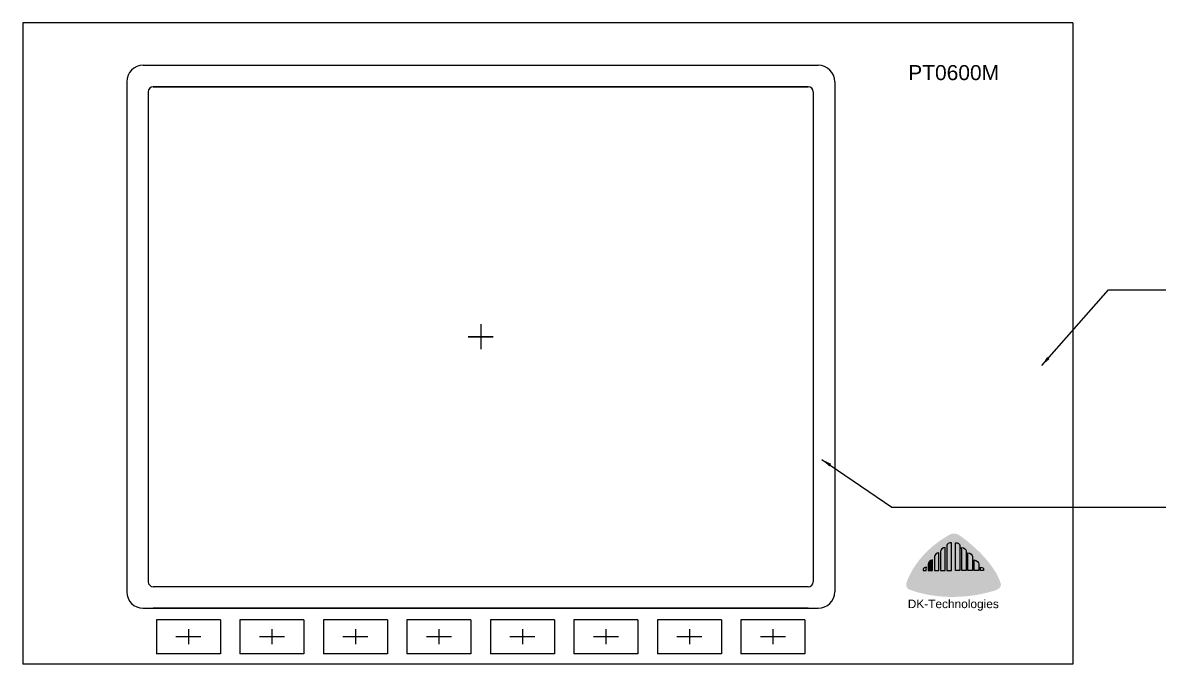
# Model space of a CAD drawing. Header units: millimetres. Extents: x 35 to 553, y -42 to 370.
# Drawn here: x 79.6 to 306.7, y 241.2 to 369.6 of the extents above; entities that cross this region are included whole.
import ezdxf

# ---------------------------------------------------------------- set-up
doc = ezdxf.new("R2010")
doc.units = ezdxf.units.MM
for name, color, linetype in [('Forplade', 4, 'Continuous'), ('LOGO_LARGE_IMAGE', 1, 'Continuous'), ('MSD200C', 4, 'Continuous'), ('ramme', 4, 'Continuous')]:
    doc.layers.add(name, color=color, linetype=linetype)
doc.styles.add('DK-Audio', font='ARIAL.TTF')
doc.dimstyles.new('DK-audio', dxfattribs={"dimtxt": 4, "dimasz": 2, "dimexe": 0.18, "dimexo": 0.0625, "dimgap": 1, "dimtad": 2, "dimdec": 1, "dimzin": 0, "dimdsep": 46, "dimtxsty": 'Standard', "dimcen": 5, "dimadec": 1, "dimazin": 0, "dimtfac": 1, "dimtdec": 1, "dimtofl": 0, "dimtmove": 2, "dimatfit": 3, "dimfxl": 0, "dimtolj": 1, "dimtzin": 0, "dimarcsym": 0})

msp = doc.modelspace()

# ---------------------------------------------------------------- hatches: boundary and pattern name
at = {"linetype": 'Continuous', "lineweight": 0}
h = msp.add_hatch(color=0, dxfattribs=at)
edge = h.paths.add_edge_path()
edge.add_spline(control_points=[(263.19, 263.9), (263.19, 264.22), (263.59, 264.6), (264.09, 264.59), (264.09, 264.59), (264.08, 264.02), (264.08, 264.02), (264.08, 264.02), (264.08, 260.03), (264.08, 260.03), (264.08, 260.03), (263.19, 260.03), (263.19, 260.03), (263.19, 260.03), (263.19, 263.9), (263.19, 263.9)], knot_values=[0, 0, 0, 0, 1, 1, 1, 2, 2, 2, 3, 3, 3, 4, 4, 4, 5, 5, 5, 5], degree=3, periodic=0)
edge = h.paths.add_edge_path()
edge.add_spline(control_points=[(264.45, 265.01), (264.45, 265.31), (264.85, 265.55), (265.35, 265.55), (265.35, 265.55), (265.34, 265.01), (265.34, 265.01), (265.34, 265.01), (265.34, 260.03), (265.34, 260.03), (265.34, 260.03), (264.45, 260.03), (264.45, 260.03), (264.45, 260.03), (264.45, 265.01), (264.45, 265.01)], knot_values=[0, 0, 0, 0, 1, 1, 1, 2, 2, 2, 3, 3, 3, 4, 4, 4, 5, 5, 5, 5], degree=3, periodic=0)
edge = h.paths.add_edge_path()
edge.add_spline(control_points=[(267.03, 265.01), (267.03, 265.31), (266.63, 265.55), (266.13, 265.55), (266.13, 265.55), (266.14, 265.01), (266.14, 265.01), (266.14, 265.01), (266.14, 260.03), (266.14, 260.03), (266.14, 260.03), (267.03, 260.03), (267.03, 260.03), (267.03, 260.03), (267.03, 265.01), (267.03, 265.01)], knot_values=[0, 0, 0, 0, 1, 1, 1, 2, 2, 2, 3, 3, 3, 4, 4, 4, 5, 5, 5, 5], degree=3, periodic=0)
edge = h.paths.add_edge_path()
edge.add_spline(control_points=[(268.29, 263.9), (268.29, 264.22), (267.89, 264.6), (267.39, 264.59), (267.39, 264.59), (267.4, 264.02), (267.4, 264.02), (267.4, 264.02), (267.4, 260.03), (267.4, 260.03), (267.4, 260.03), (268.29, 260.03), (268.29, 260.03), (268.29, 260.03), (268.29, 263.9), (268.29, 263.9)], knot_values=[0, 0, 0, 0, 1, 1, 1, 2, 2, 2, 3, 3, 3, 4, 4, 4, 5, 5, 5, 5], degree=3, periodic=0)
edge = h.paths.add_edge_path()
edge.add_spline(control_points=[(269.55, 262.78), (269.55, 263.1), (269.14, 263.54), (268.65, 263.54), (268.65, 263.54), (268.65, 262.84), (268.65, 262.84), (268.65, 262.84), (268.65, 260.03), (268.65, 260.03), (268.65, 260.03), (269.55, 260.03), (269.55, 260.03), (269.55, 260.03), (269.55, 262.78), (269.55, 262.78)], knot_values=[0, 0, 0, 0, 1, 1, 1, 2, 2, 2, 3, 3, 3, 4, 4, 4, 5, 5, 5, 5], degree=3, periodic=0)
edge = h.paths.add_edge_path()
edge.add_spline(control_points=[(270.8, 261.26), (270.8, 261.55), (270.4, 262.13), (269.9, 262.13), (269.9, 262.13), (269.91, 261.3), (269.91, 261.3), (269.91, 261.3), (269.91, 260.03), (269.91, 260.03), (269.91, 260.03), (270.8, 260.03), (270.8, 260.03), (270.8, 260.03), (270.8, 261.26), (270.8, 261.26)], knot_values=[0, 0, 0, 0, 1, 1, 1, 2, 2, 2, 3, 3, 3, 4, 4, 4, 5, 5, 5, 5], degree=3, periodic=0)
edge = h.paths.add_edge_path()
edge.add_spline(control_points=[(271.78, 260.23), (271.78, 260.44), (271.5, 260.67), (271.15, 260.67), (271.15, 260.67), (271.16, 260.24), (271.16, 260.24), (271.16, 260.24), (271.16, 260.03), (271.16, 260.03), (271.16, 260.03), (271.78, 260.03), (271.78, 260.03), (271.78, 260.03), (271.78, 260.23), (271.78, 260.23)], knot_values=[0, 0, 0, 0, 1, 1, 1, 2, 2, 2, 3, 3, 3, 4, 4, 4, 5, 5, 5, 5], degree=3, periodic=0)
edge = h.paths.add_edge_path()
edge.add_spline(control_points=[(259.7, 260.23), (259.7, 260.44), (259.98, 260.67), (260.33, 260.67), (260.33, 260.67), (260.32, 260.24), (260.32, 260.24), (260.32, 260.24), (260.32, 260.03), (260.32, 260.03), (260.32, 260.03), (259.7, 260.03), (259.7, 260.03), (259.7, 260.03), (259.7, 260.23), (259.7, 260.23)], knot_values=[0, 0, 0, 0, 1, 1, 1, 2, 2, 2, 3, 3, 3, 4, 4, 4, 5, 5, 5, 5], degree=3, periodic=0)
h = msp.add_hatch(color=0, dxfattribs=at)
edge = h.paths.add_edge_path()
edge.add_spline(control_points=[(261.93, 262.78), (261.93, 263.1), (262.34, 263.54), (262.83, 263.54), (262.83, 263.54), (262.83, 262.84), (262.83, 262.84), (262.83, 262.84), (262.83, 260.03), (262.83, 260.03), (262.83, 260.03), (261.93, 260.03), (261.93, 260.03), (261.93, 260.03), (261.93, 262.78), (261.93, 262.78)], knot_values=[0, 0, 0, 0, 1, 1, 1, 2, 2, 2, 3, 3, 3, 4, 4, 4, 5, 5, 5, 5], degree=3, periodic=0)
h = msp.add_hatch(color=0, dxfattribs=at)
edge = h.paths.add_edge_path()
edge.add_spline(control_points=[(260.68, 261.26), (260.68, 261.55), (261.08, 262.13), (261.58, 262.13), (261.58, 262.13), (261.57, 261.3), (261.57, 261.3), (261.57, 261.3), (261.57, 260.03), (261.57, 260.03), (261.57, 260.03), (260.68, 260.03), (260.68, 260.03), (260.68, 260.03), (260.68, 261.26), (260.68, 261.26)], knot_values=[0, 0, 0, 0, 1, 1, 1, 2, 2, 2, 3, 3, 3, 4, 4, 4, 5, 5, 5, 5], degree=3, periodic=0)
at = {"layer": 'LOGO_LARGE_IMAGE', "lineweight": 0}
h = msp.add_hatch(color=1, dxfattribs=at)
h.dxf.hatch_style = 2
edge = h.paths.add_edge_path()
edge.add_spline(control_points=[(264.75, 267.02), (264.75, 267.02), (258.9, 264.07), (256.47, 257.93), (255.88, 256.42), (257.04, 256.16), (257.04, 256.16), (257.04, 256.16), (264.24, 253.05), (273.92, 255.96), (275.89, 256.55), (275.07, 257.77), (275.07, 257.77), (275.07, 257.77), (274, 261.91), (267.07, 266.97), (265.81, 267.88), (264.75, 267.02), (264.75, 267.02)], knot_values=[0, 0, 0, 0, 1, 1, 1, 2, 2, 2, 3, 3, 3, 4, 4, 4, 5, 5, 5, 6, 6, 6, 6], degree=3, periodic=0)
h = msp.add_hatch(color=0, dxfattribs=at)
h.dxf.hatch_style = 2
edge = h.paths.add_edge_path()
edge.add_spline(control_points=[(259.89, 258.35), (259.02, 258.35), (259.02, 259.25), (259.02, 259.25), (259.02, 259.25), (264.38, 259.25), (264.38, 259.25), (264.38, 259.25), (265.35, 259.22), (265.35, 258.13), (265.35, 257.16), (264.68, 256.92), (264.38, 256.92), (264.09, 256.92), (258.05, 256.92), (258.05, 256.92), (258.05, 256.92), (258.03, 257.79), (258.99, 257.79), (258.99, 257.79), (264.29, 257.79), (264.29, 257.79), (264.29, 257.79), (264.51, 257.83), (264.51, 258.13), (264.51, 258.34), (264.26, 258.37), (264.26, 258.37), (264.26, 258.37), (260.44, 258.35), (259.89, 258.35)], knot_values=[0, 0, 0, 0, 1, 1, 1, 2, 2, 2, 3, 3, 3, 4, 4, 4, 5, 5, 5, 6, 6, 6, 7, 7, 7, 8, 8, 8, 9, 9, 9, 10, 10, 10, 10], degree=3, periodic=0)
h = msp.add_hatch(color=0, dxfattribs=at)
h.dxf.hatch_style = 2
edge = h.paths.add_edge_path()
edge.add_spline(control_points=[(266.17, 259.26), (266.17, 259.26), (266.17, 256.93), (266.17, 256.93), (266.17, 256.93), (267.04, 256.93), (267.04, 256.93), (267.04, 256.93), (267.04, 257.11), (267.04, 257.11), (267.04, 257.11), (267.02, 257.26), (267.19, 257.32), (267.26, 257.35), (267.48, 257.33), (267.48, 257.33), (267.48, 257.33), (273.52, 256.93), (273.52, 256.93), (273.52, 256.93), (273.29, 257.58), (272.73, 257.73), (272.52, 257.79), (270.53, 257.85), (269.26, 257.96), (268.32, 258.04), (267.36, 258.04), (269.26, 258.18), (270.5, 258.28), (271.55, 258.36), (271.73, 258.38), (272.27, 258.44), (272.53, 259.27), (272.53, 259.27), (272.53, 259.27), (267.49, 258.85), (267.49, 258.85), (267.49, 258.85), (267.28, 258.82), (267.22, 258.84), (267.02, 258.9), (267.04, 259.09), (267.04, 259.09), (267.04, 259.09), (267.04, 259.26), (267.04, 259.26), (267.04, 259.26), (266.17, 259.26), (266.17, 259.26)], knot_values=[0, 0, 0, 0, 1, 1, 1, 2, 2, 2, 3, 3, 3, 4, 4, 4, 5, 5, 5, 6, 6, 6, 7, 7, 7, 8, 8, 8, 9, 9, 9, 10, 10, 10, 11, 11, 11, 12, 12, 12, 13, 13, 13, 14, 14, 14, 15, 15, 15, 16, 16, 16, 16], degree=3, periodic=0)

# ---------------------------------------------------------------- linework, layer by layer
at = {"layer": 'LOGO_LARGE_IMAGE', "color": 0, "lineweight": 0}
for points in [[(261.93, 262.78), (261.93, 263.1), (262.34, 263.54), (262.83, 263.54), (262.83, 263.54), (262.83, 262.84), (262.83, 262.84), (262.83, 262.84), (262.83, 260.03), (262.83, 260.03), (262.83, 260.03), (261.93, 260.03), (261.93, 260.03), (261.93, 260.03), (261.93, 262.78), (261.93, 262.78)], [(263.19, 263.9), (263.19, 264.22), (263.59, 264.6), (264.09, 264.59), (264.09, 264.59), (264.08, 264.02), (264.08, 264.02), (264.08, 264.02), (264.08, 260.03), (264.08, 260.03), (264.08, 260.03), (263.19, 260.03), (263.19, 260.03), (263.19, 260.03), (263.19, 263.9), (263.19, 263.9)], [(264.45, 265.01), (264.45, 265.31), (264.85, 265.55), (265.35, 265.55), (265.35, 265.55), (265.34, 265.01), (265.34, 265.01), (265.34, 265.01), (265.34, 260.03), (265.34, 260.03), (265.34, 260.03), (264.45, 260.03), (264.45, 260.03), (264.45, 260.03), (264.45, 265.01), (264.45, 265.01)], [(267.03, 265.01), (267.03, 265.31), (266.63, 265.55), (266.13, 265.55), (266.13, 265.55), (266.14, 265.01), (266.14, 265.01), (266.14, 265.01), (266.14, 260.03), (266.14, 260.03), (266.14, 260.03), (267.03, 260.03), (267.03, 260.03), (267.03, 260.03), (267.03, 265.01), (267.03, 265.01)], [(268.29, 263.9), (268.29, 264.22), (267.89, 264.6), (267.39, 264.59), (267.39, 264.59), (267.4, 264.02), (267.4, 264.02), (267.4, 264.02), (267.4, 260.03), (267.4, 260.03), (267.4, 260.03), (268.29, 260.03), (268.29, 260.03), (268.29, 260.03), (268.29, 263.9), (268.29, 263.9)], [(269.55, 262.78), (269.55, 263.1), (269.14, 263.54), (268.65, 263.54), (268.65, 263.54), (268.65, 262.84), (268.65, 262.84), (268.65, 262.84), (268.65, 260.03), (268.65, 260.03), (268.65, 260.03), (269.55, 260.03), (269.55, 260.03), (269.55, 260.03), (269.55, 262.78), (269.55, 262.78)], [(260.68, 261.26), (260.68, 261.55), (261.08, 262.13), (261.58, 262.13), (261.58, 262.13), (261.57, 261.3), (261.57, 261.3), (261.57, 261.3), (261.57, 260.03), (261.57, 260.03), (261.57, 260.03), (260.68, 260.03), (260.68, 260.03), (260.68, 260.03), (260.68, 261.26), (260.68, 261.26)], [(270.8, 261.26), (270.8, 261.55), (270.4, 262.13), (269.9, 262.13), (269.9, 262.13), (269.91, 261.3), (269.91, 261.3), (269.91, 261.3), (269.91, 260.03), (269.91, 260.03), (269.91, 260.03), (270.8, 260.03), (270.8, 260.03), (270.8, 260.03), (270.8, 261.26), (270.8, 261.26)], [(259.7, 260.23), (259.7, 260.44), (259.98, 260.67), (260.33, 260.67), (260.33, 260.67), (260.32, 260.24), (260.32, 260.24), (260.32, 260.24), (260.32, 260.03), (260.32, 260.03), (260.32, 260.03), (259.7, 260.03), (259.7, 260.03), (259.7, 260.03), (259.7, 260.23), (259.7, 260.23)], [(271.78, 260.23), (271.78, 260.44), (271.5, 260.67), (271.15, 260.67), (271.15, 260.67), (271.16, 260.24), (271.16, 260.24), (271.16, 260.24), (271.16, 260.03), (271.16, 260.03), (271.16, 260.03), (271.78, 260.03), (271.78, 260.03), (271.78, 260.03), (271.78, 260.23), (271.78, 260.23)]]:
    msp.add_open_spline(points, degree=3, knots=[0, 0, 0, 0, 1, 1, 1, 2, 2, 2, 3, 3, 3, 4, 4, 4, 5, 5, 5, 5], dxfattribs=at)
at = {"layer": 'ramme', "color": 0, "ltscale": 0.1}
for p, q in [((289.6, 369.55), (79.6, 369.55)), ((79.6, 369.55), (79.6, 241.25)), ((289.6, 369.55), (289.6, 241.25)), ((103.7, 361.05), (238.7, 361.05)), ((100.4, 357.75), (100.4, 255.75)), ((236.7, 356.75), (105.7, 356.75)), ((105.7, 356.75), (236.7, 356.75)), ((242, 357.75), (242, 255.75)), ((104.7, 355.75), (104.7, 257.75)), ((237.7, 355.75), (237.7, 257.75)), ((237.7, 355.75), (237.7, 257.75)), ((171.2, 309.25), (171.2, 304.25)), ((168.7, 306.75), (173.7, 306.75)), ((173.7, 306.75), (168.7, 306.75)), ((236.7, 256.75), (105.7, 256.75)), ((103.7, 252.45), (238.7, 252.45)), ((236.7, 252.45), (105.7, 252.45)), ((106.35, 250.15), (106.35, 243.35)), ((119.15, 250.15), (106.35, 250.15)), ((119.15, 250.15), (119.15, 243.35)), ((123.05, 250.15), (123.05, 243.35)), ((135.85, 250.15), (123.05, 250.15)), ((135.85, 250.15), (135.85, 243.35)), ((139.75, 250.15), (139.75, 243.35)), ((139.75, 250.15), (139.75, 243.35)), ((152.55, 250.15), (139.75, 250.15)), ((152.55, 250.15), (152.55, 243.35)), ((156.45, 250.15), (156.45, 243.35)), ((169.25, 250.15), (156.45, 250.15)), ((169.25, 250.15), (169.25, 243.35)), ((173.15, 250.15), (173.15, 243.35)), ((173.15, 250.15), (173.15, 243.35)), ((173.15, 250.15), (173.15, 243.35)), ((185.95, 250.15), (173.15, 250.15)), ((185.95, 250.15), (185.95, 243.35)), ((189.85, 250.15), (189.85, 243.35)), ((202.65, 250.15), (189.85, 250.15)), ((202.65, 250.15), (202.65, 243.35)), ((206.55, 250.15), (206.55, 243.35)), ((219.35, 250.15), (206.55, 250.15)), ((219.35, 250.15), (219.35, 243.35)), ((223.25, 250.15), (223.25, 243.35)), ((236.05, 250.15), (223.25, 250.15)), ((236.05, 250.15), (236.05, 243.35)), ((112.75, 248.25), (112.75, 245.25)), ((112.75, 248.25), (112.75, 245.25)), ((129.45, 248.25), (129.45, 245.25)), ((129.45, 248.25), (129.45, 245.25)), ((146.15, 248.25), (146.15, 245.25)), ((146.15, 248.25), (146.15, 245.25)), ((162.85, 248.25), (162.85, 245.25)), ((169.25, 248.25), (169.25, 243.35)), ((179.55, 248.25), (179.55, 245.25)), ((179.55, 248.25), (179.55, 245.25)), ((196.25, 248.25), (196.25, 245.25)), ((196.25, 248.25), (196.25, 245.25)), ((212.95, 248.25), (212.95, 245.25)), ((212.95, 248.25), (212.95, 245.25)), ((229.65, 248.25), (229.65, 245.25)), ((229.65, 248.25), (229.65, 245.25)), ((115.25, 246.75), (110.25, 246.75)), ((115.25, 246.75), (110.25, 246.75)), ((131.95, 246.75), (126.95, 246.75)), ((131.95, 246.75), (126.95, 246.75)), ((148.65, 246.75), (143.65, 246.75)), ((148.65, 246.75), (143.65, 246.75)), ((165.35, 246.75), (160.35, 246.75)), ((165.35, 246.75), (160.35, 246.75)), ((182.05, 246.75), (177.05, 246.75)), ((182.05, 246.75), (177.05, 246.75)), ((198.75, 246.75), (193.75, 246.75)), ((198.75, 246.75), (193.75, 246.75)), ((215.45, 246.75), (210.45, 246.75)), ((215.45, 246.75), (210.45, 246.75)), ((232.15, 246.75), (227.15, 246.75)), ((232.15, 246.75), (227.15, 246.75)), ((119.15, 243.35), (106.35, 243.35)), ((135.85, 243.35), (123.05, 243.35)), ((152.55, 243.35), (139.75, 243.35)), ((169.25, 243.35), (156.45, 243.35)), ((185.95, 243.35), (173.15, 243.35)), ((202.65, 243.35), (189.85, 243.35)), ((219.35, 243.35), (206.55, 243.35)), ((236.05, 243.35), (223.25, 243.35)), ((289.6, 241.25), (79.6, 241.25))]:
    msp.add_line(p, q, dxfattribs=at)
for centre, radius, start, end in [((103.7, 357.75), 3.3, 90, 180), ((238.7, 357.75), 3.3, 0, 90), ((105.7, 355.75), 1, 90, 180), ((236.7, 355.75), 1, 0, 90), ((105.7, 257.75), 1, 180, 270), ((236.7, 257.75), 1, 270, 0), ((103.7, 255.75), 3.3, 180, 270), ((238.7, 255.75), 3.3, 270, 0)]:
    msp.add_arc(centre, radius, start, end, dxfattribs=at)

# ---------------------------------------------------------------- texts
at = {"layer": 'Forplade', "color": 0, "style": 'DK-Audio'}
msp.add_text('DK-Technologies', height=1.7, dxfattribs=at).set_placement((256.61, 252.48))
at = {"layer": 'MSD200C', "color": 0, "style": 'DK-Audio'}
msp.add_text('PT0600M', height=3, dxfattribs=at).set_placement((256.71, 358.07))

# ---------------------------------------------------------------- leaders
at = {"layer": 'ramme', "color": 5, "ltscale": 0.1}
for points in [[(283.4, 301), (296.75, 316.15), (330.85, 316.15)], [(239.45, 282.2), (253.45, 272.65), (329.9, 272.65)]]:
    msp.add_leader(points, dimstyle='DK-audio', override={"dimgap": 1, "dimtad": 0}, dxfattribs=at)

doc.saveas('drawing.dxf')
